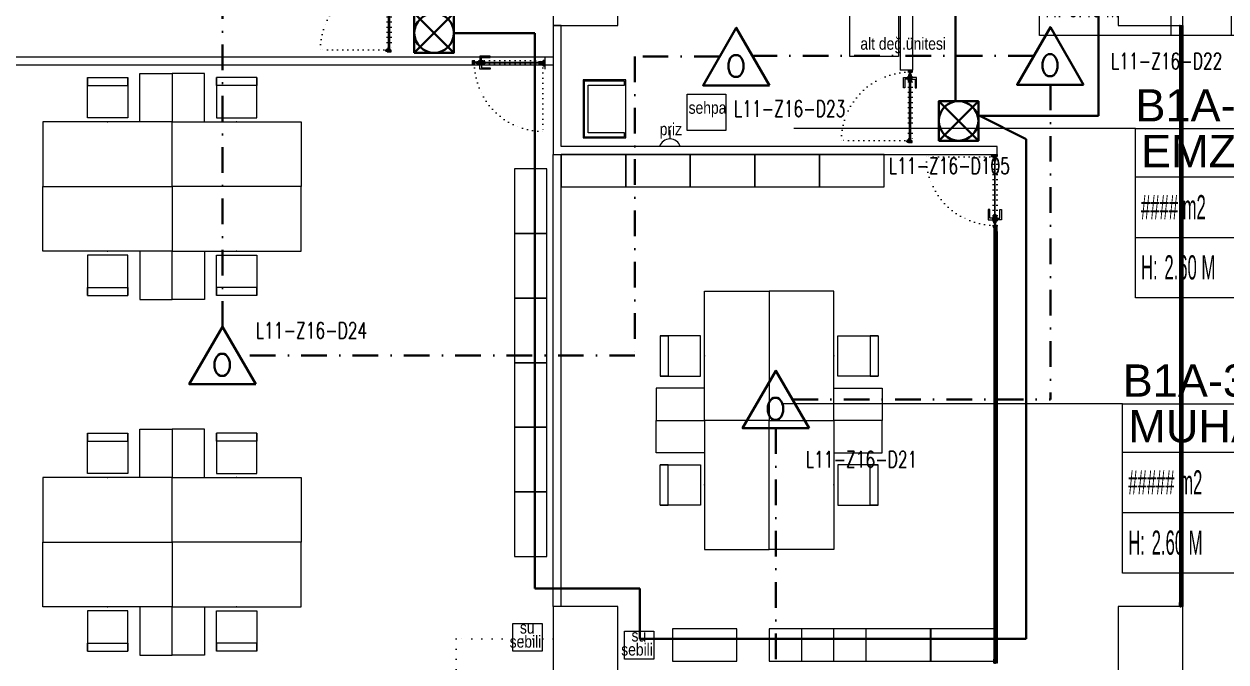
# Model space of a CAD drawing. Header units: metres. Extents: x -19121 to 152404, y -12107 to 29421.
# Drawn here: x 84205 to 85693, y 1611 to 2402 of the extents above; entities that cross this region are included whole.
import ezdxf
from ezdxf.enums import TextEntityAlignment as Align

# ---------------------------------------------------------------- set-up
doc = ezdxf.new("R2010")
doc.units = ezdxf.units.M
doc.header["$LTSCALE"] = 50
doc.header["$MEASUREMENT"] = 0
for name, pattern in [('DASHDOT', [25.4, 12.7, -6.35, 0, -6.35]), ('DOT2', [0.125, 0, -0.125]), ('DOT5', [0.75, 0, -0.75])]:
    doc.linetypes.add(name, pattern=pattern)
doc.layers.get('0').update_dxf_attribs({"color": 9, "lineweight": 9})
for name, color, linetype, lineweight in [('0 @ 1', 9, 'Continuous', 9), ('00', 9, 'Continuous', 9), ('01', 9, 'Continuous', 9), ('05', 9, 'Continuous', 9), ('06C', 9, 'Continuous', 9), ('06D', 9, 'Continuous', 9), ('07K', 9, 'Continuous', 9), ('10', 9, 'Continuous', 9), ('15', 9, 'Continuous', 9), ('20', 9, 'DOT2', 9), ('21_mahal200', 9, 'Continuous', 9), ('E-DEDEKTÖR NUMARALARI', 20, 'Continuous', 30), ('E-DUVAR TİPİ FLAŞÖR', 7, 'Continuous', 30), ('E-KABLO', 7, 'Continuous', 30), ('E-OPTİK DUMAN DEDEKTÖRÜ', 7, 'Continuous', 30)]:
    doc.layers.add(name, color=color, linetype=linetype, lineweight=lineweight)
doc.styles.add('Arial', font='arial.ttf', dxfattribs={"height": 2.5})
doc.styles.add('E-YAZI', font='txttw.shx', dxfattribs={"height": 200})
doc.styles.add('MuuM_TEXT-STANDART', font='ARIALN.TTF')
pattern_1 = [(225, (-604.72494, -2171.82614), (-0.0883883476, 0.0883883476), []), (135, (-604.72494, -2171.82614), (0.0883883476, 0.0883883476), [])]

# ---------------------------------------------------------------- blocks, each defined once
blk = doc.blocks.new('100_OPTİK DUMAN DEDEKTÖRÜ 085')
at = {"layer": 'E-OPTİK DUMAN DEDEKTÖRÜ', "color": 4}
blk.add_lwpolyline([(2.059, 0), (0, 3.566), (-2.059, 0)], close=True, dxfattribs=at)
at = {"layer": 'E-OPTİK DUMAN DEDEKTÖRÜ', "color": 3, "style": 'E-YAZI'}
blk.add_text('O', height=1.36, dxfattribs=at).set_placement((-0.022, 1.201), align=Align.MIDDLE)
blk = doc.blocks.new('100_DUVAR TİPİ FLAŞÖR 085')
at = {"layer": 'E-DUVAR TİPİ FLAŞÖR', "color": 4}
blk.add_line((-1.224, 2.448), (1.224, 0), dxfattribs=at)
blk.add_lwpolyline([(-1.224, 0), (-1.224, 2.448), (1.224, 2.448), (1.224, 0)], close=True, dxfattribs=at)
blk.add_lwpolyline([(1.224, 2.448), (-1.224, 0)], dxfattribs=at)
blk.add_circle((0, 1.224), 1.224, dxfattribs=at)
blk = doc.blocks.new('p-kolon_80x80')
blk.add_lwpolyline([(-40, -40), (40, -40), (40, 40), (-40, 40)], close=True)
blk = doc.blocks.new('1.Bod.Ara.Sitatik Elk')
at = {"layer": '01'}
for p in [(900, -6190), (1600, -6190), (900, -6990), (1600, -6990)]:
    blk.add_blockref('p-kolon_80x80', p, dxfattribs=at)
blk = doc.blocks.new('0_roomno2')
blk.add_lwpolyline([(19.375, -10.5), (0, -10.5), (0, 0), (19.375, 0)], close=True)
for points in [[(0, -3), (19.375, -3)], [(8.125, -3), (8.125, -10.5)], [(11.875, -3), (11.875, -10.5)], [(15.625, -3), (15.625, -10.5)], [(0, -6.75), (8.125, -6.75)]]:
    blk.add_lwpolyline(points)
at = {"style": 'MuuM_TEXT-STANDART', "width": 0.6}
blk.add_text('H:', height=1.5, dxfattribs=at).set_placement((0.35, -8.608), align=Align.MIDDLE_LEFT)
at = {"style": 'Arial'}
blk.add_attdef('ODANO', (0, 1.17), '', height=2, dxfattribs=at)
blk.add_attdef('MEKANADI', text='', height=2, dxfattribs=at).set_placement((0.35, -3), align=Align.BOTTOM_LEFT)
at = {"style": 'MuuM_TEXT-STANDART', "width": 0.6}
for tag, p in [('M2', (0.35, -4.875)), ('TEMIZTAVANYUKSEKLIGI', (1.8, -8.608))]:
    blk.add_attdef(tag, text='', height=1.5, dxfattribs=at).set_placement(p, align=Align.MIDDLE_LEFT)
for tag, p in [('YER01', (10, -4.5)), ('TAVAN01', (13.75, -4.5)), ('DUVAR01', (17.5, -4.5)), ('YER02', (10, -6.75)), ('TAVAN02', (13.75, -6.75)), ('DUVAR02', (17.5, -6.75)), ('YER03', (10, -9)), ('TAVAN03', (13.75, -9)), ('DUVAR03', (17.5, -9))]:
    blk.add_attdef(tag, text='', height=1.5, dxfattribs=at).set_placement(p, align=Align.MIDDLE_CENTER)
blk = doc.blocks.new('p-sandalye-03')
for points in [[(-5, -25.1), (-5, 24.9), (-55, 24.9), (-55, -25.1), (-5, -25.1)], [(-55, 24.9), (-45, 24.9), (-45, -25.1), (-55, -25.1)]]:
    blk.add_lwpolyline(points)
blk.add_point((0, -0.1))
blk = doc.blocks.new('m-calisma unitesi 02')
at = {"ltscale": 0.5}
blk.add_lwpolyline([(-160, 140), (-160, 80), (-120, 80), (-120, 140)], close=True, dxfattribs=at)
blk.add_lwpolyline([(0, 80), (0, 0), (-160, 0), (-160, 80)], close=True)
at = {"linetype": 'DOT5'}
blk.add_lwpolyline([(-160, 80), (-160, 80)], dxfattribs=at)
at = {"rotation": 270}
blk.add_blockref('p-sandalye-03', (-80, 80), dxfattribs=at)
blk = doc.blocks.new('p-bebek bakım masası')
at = {"layer": '05'}
blk.add_lwpolyline([(-36, -53), (-36, 0), (36, 0), (36, -53), (-36, -53)], dxfattribs=at)
at = {"layer": '05', "elevation": 0}
for points in [[(-34.5, -51), (-34.5, -1.3), (34.8, -1.3), (34.8, -51), (29.8, -51), (29.8, -6.3)], [(-29.5, -6.3), (-29.5, -51), (-34.5, -51)], [(29.8, -6.3), (-29.5, -6.3)]]:
    blk.add_lwpolyline(points, dxfattribs=at)
blk = doc.blocks.new('g-kapı kolu-p')
for points in [[(-5, 0.5), (5, 0.5), (5, 1.5), (-5, 1.5)], [(-2.7, 1.5), (2.7, 1.5), (2.7, 2.4), (-2.7, 2.4)], [(-5, -1.5), (5, -1.5), (5, -0.5), (-5, -0.5)], [(-2.7, -1.5), (2.7, -1.5), (2.7, -2.4), (-2.7, -2.4)]]:
    blk.add_lwpolyline(points, close=True)
for points in [[(11.8, 8.2), (-1, 8.2), (-1, 2.4), (0.9, 2.4), (0.9, 6.3), (11.8, 6.3), (11.8, 8.2)], [(11.8, -8.2), (-1, -8.2), (-1, -2.4), (0.9, -2.4), (0.9, -6.3), (11.8, -6.3), (11.8, -8.2)]]:
    blk.add_lwpolyline(points)
blk = doc.blocks.new('k-cambölme-kapı-p')
at = {"layer": '10'}
h = blk.add_hatch(dxfattribs=at)
h.set_pattern_fill('NET', color=256, angle=135, style=0)
h.set_pattern_definition([(135, (3753.7029, 560.85184), (-0.0883883476, -0.0883883476), []), (225, (3753.7029, 560.85184), (0.0883883476, -0.0883883476), [])])
h.paths.add_polyline_path([(2.1, -0.1), (2.1, 0), (2.1, 0), (2, 0.1), (2, 0.1), (2, 0.1), (2, 0.1), (2, -0.3), (1.9, -0.3), (1.9, -0.4), (1.9, -0.5), (1.7, -0.5), (1.8, -0.3), (1.7, -0.3), (1.5, -0.5), (1.4, -0.5), (1.6, -0.3), (1.6, -0.3), (1.5, -0.3), (1.3, -0.4), (1.3, -0.4), (1.3, -0.5), (1.3, -0.5), (1.3, -0.6), (1.3, -0.3), (1.3, -0.3), (1.2, -0.3), (1.2, -0.5), (1.2, -0.6), (1.2, -0.6), (1.3, -0.6), (3.5, -0.6), (3.5, -0.6), (3.4, -0.4), (3.4, -0.3), (3.4, -0.2), (3.4, -0.2), (3.4, -0.2), (2.7, -0.2), (2.7, -0.2), (2.9, -0.2, -1), (2.9, -0.2)])
h.paths.add_polyline_path([(2, -0.2), (2.1, -0.2), (2.1, -0.2), (2.1, -0.2), (2.1, -0.3), (2.9, -0.3), (2.9, -0.3), (2.6, -0.3), (2.5, -0.3), (2.5, -0.3), (2.5, -0.3), (2.5, -0.3), (2.5, -0.3), (2.4, -0.3), (2.4, -0.3), (2.1, -0.3), (2, -0.1), (2, -0.1), (2, -0.1)], flags=16)
h.paths.add_polyline_path([(2.4, -0.3), (2.5, -0.5), (2.1, -0.5), (2.1, -0.3)], flags=16)
h.paths.add_polyline_path([(2.6, -0.3), (2.9, -0.3), (2.9, -0.3), (3.3, -0.3, 0.166992), (3.3, -0.5), (2.7, -0.5), (2.6, -0.4)], flags=16)
h.paths.add_polyline_path([(3, -0.2), (3, -0.2), (3.3, -0.2, 0.10606), (3.3, -0.3), (3, -0.3)], flags=16)
h = blk.add_hatch(dxfattribs=at)
h.set_pattern_fill('NET', color=256, angle=135, style=0)
h.set_pattern_definition([(45, (474.94443, 2280.71206), (0.0883883476, -0.0883883476), []), (315, (474.94443, 2280.71206), (-0.0883883476, -0.0883883476), [])])
h.paths.add_polyline_path([(87.3, -0.2), (87.3, -0.2), (87.1, -0.2, 1), (87.1, -0.2), (87.9, -0.2), (87.9, 0), (87.9, 0), (88, 0.1), (88, 0.1), (88, 0.1), (88, -0.3), (88.1, -0.3), (88.1, -0.4), (88.1, -0.5), (88.3, -0.5), (88.2, -0.3), (88.3, -0.3), (88.5, -0.5), (88.6, -0.5), (88.4, -0.3), (88.4, -0.3), (88.5, -0.3), (88.7, -0.4), (88.7, -0.4), (88.7, -0.5), (88.7, -0.5), (88.7, -0.6), (88.7, -0.3), (88.7, -0.3), (88.8, -0.3), (88.8, -0.5), (88.8, -0.6), (88.8, -0.6), (88.7, -0.6), (86.5, -0.6), (86.5, -0.6), (86.6, -0.4), (86.6, -0.3), (86.6, -0.2), (86.6, -0.2), (86.6, -0.2)])
h.paths.add_polyline_path([(87.3, -0.5), (87.4, -0.4), (87.4, -0.3), (87.1, -0.3), (87.1, -0.3), (87, -0.3), (87, -0.3), (87, -0.2), (87, -0.2), (86.7, -0.2, -0.292264), (86.7, -0.5)], flags=16)
h.paths.add_polyline_path([(87.5, -0.5), (87.6, -0.5), (87.5, -0.4)], flags=16)
h.paths.add_polyline_path([(87.6, -0.4), (87.7, -0.5), (87.9, -0.5), (87.9, -0.3), (87.6, -0.3)], flags=16)
h.paths.add_polyline_path([(87.6, -0.5), (87.7, -0.6), (87.7, -0.5)], flags=16)
for points in [[(2, -0.3), (2, 2.1), (2.1, 2.1), (2.1, 2.3, 0.414214), (1.9, 2.4), (0.1, 2.4, 0.414214), (0, 2.4), (0, -2.4, 0.414214), (0.1, -2.4), (2.1, -2.4), (2.1, -2.3), (2.1, -2.2), (2.1, -2.2), (2.1, -2.2), (2.1, -2.2), (2.1, -2.2), (2.1, -0.9)], [(88, -0.3), (88, 2.1), (87.9, 2.1), (87.9, 2.3, -0.414214), (88.1, 2.4), (89.9, 2.4, -0.414214), (90, 2.4), (90, -2.4, -0.414214), (89.9, -2.4), (87.9, -2.4), (87.9, -2.3), (87.9, -2.2), (87.9, -2.2), (87.9, -2.2), (87.9, -2.2), (87.9, -2.2), (87.9, -0.9)], [(1.5, -0.3), (1.3, -0.4), (1.3, -0.4), (1.3, -0.5), (1.3, -0.5), (1.3, -0.6), (1.3, -0.3), (1.3, -0.3), (1.2, -0.3), (1.2, -0.5), (1.2, -0.6), (1.2, -0.6), (1.3, -0.6), (3.5, -0.6), (3.5, -0.6), (3.4, -0.4), (3.4, -0.3), (3.4, -0.2), (3.4, -0.2), (3.4, -0.2), (2.7, -0.2), (2.7, -0.2), (2.9, -0.2, -1), (2.9, -0.2, -1)], [(88.5, -0.3), (88.7, -0.4), (88.7, -0.4), (88.7, -0.5), (88.7, -0.5), (88.7, -0.6), (88.7, -0.3), (88.7, -0.3), (88.8, -0.3), (88.8, -0.5), (88.8, -0.6), (88.8, -0.6), (88.7, -0.6), (86.5, -0.6), (86.5, -0.6), (86.6, -0.4), (86.6, -0.3), (86.6, -0.2), (86.6, -0.2), (86.6, -0.2), (87.3, -0.2), (87.3, -0.2), (87.1, -0.2, 1), (87.1, -0.2, 1)], [(86.7, -0.5), (87.3, -0.5), (87.4, -0.4), (87.4, -0.3), (87.1, -0.3), (87.1, -0.3), (87, -0.3), (87, -0.3), (87, -0.2), (87, -0.2), (86.7, -0.2, 1)]]:
    blk.add_lwpolyline(points, format="xyb", dxfattribs=at)
at = {"layer": '10', "linetype": 'DASHDOT', "ltscale": 0.05}
for points in [[(3.2, 3.6), (0.2, 3.6)], [(1.7, 2.1), (1.7, 4.9)], [(6.1, 1.4), (6.1, -0.5)]]:
    blk.add_lwpolyline(points, dxfattribs=at)
at = {"layer": '10'}
for points in [[(1.8, 2.3), (0.2, 2.3), (0.2, 2), (0.4, 2), (0.4, 1.9), (0.2, 1.9), (0.2, 1.2), (0.4, 1.2), (0.4, -0.4), (0.2, -0.4), (0.2, -1.2), (0.4, -1.2), (0.4, -1.4), (0.2, -1.4), (0.2, -2.2), (1.8, -2.2), (1.8, -1.7), (1.6, -1.7), (1.6, -1.6), (1.8, -1.6), (1.8, -1.4), (1.6, -1.4), (1.6, -1.2), (1.7, -1.2), (1.7, -0.8), (1.1, -0.8), (1.1, -0.1), (1.5, -0.1), (1.5, 1.9), (1.6, 2), (1.8, 2), (1.8, 2.3)], [(0.7, 3.6), (0.7, 2.4)], [(0.7, 2.3), (0.7, -0.2), (1.1, -0.2)], [(1.1, 2.4), (1.1, 2.9)], [(1.1, -0.1), (1.1, 2.3)], [(1.5, 1.9), (1.1, 1.9)], [(1.2, 1.9), (1.2, -0.1)], [(2.9, -0.2), (2.1, -0.1), (2.1, 0), (2.1, 0), (2, 0.1), (2, 0.1), (2, 0.1), (2, 0.1)], [(3.8, 0.9), (2.6, 3.2)], [(4.1, 1.3), (2.7, 4)], [(8.1, 0.9), (8.1, 1.3), (4.1, 1.3)], [(5.3, 0.9), (5.3, -0.2)], [(5.5, 1.3), (5.8, 1), (5.8, 0.9)], [(5.6, 0.9), (5.6, -0.2)], [(6.8, 1.3), (6.5, 1), (6.5, 0.9)], [(6.7, 0.9), (6.7, -0.2)], [(7, 0.9), (7, -0.2)], [(87.1, -0.2), (87.9, -0.2), (87.9, 0), (87.9, 0), (88, 0.1), (88, 0.1), (88, 0.1)], [(88.2, 2.3), (89.8, 2.3), (89.8, 2), (89.6, 2), (89.6, 1.9), (89.8, 1.9), (89.8, 1.2), (89.6, 1.2), (89.6, -0.4), (89.8, -0.4), (89.8, -1.2), (89.6, -1.2), (89.6, -1.4), (89.8, -1.4), (89.8, -2.2), (88.2, -2.2), (88.2, -1.7), (88.4, -1.7), (88.4, -1.6), (88.2, -1.6), (88.2, -1.4), (88.4, -1.4), (88.4, -1.2), (88.3, -1.2), (88.3, -0.8), (88.9, -0.8), (88.9, -0.1), (88.5, -0.1), (88.5, 1.9), (88.4, 2), (88.2, 2), (88.2, 2.3)], [(2.1, -0.9), (3.6, -0.9), (3.6, -0.6), (1.2, -0.6), (1.2, -0.3), (2, -0.3)], [(1.6, -0.3), (1.6, -0.3), (1.4, -0.5), (1.5, -0.5), (1.7, -0.3)], [(1.8, -0.3), (1.7, -0.5), (1.9, -0.5), (1.9, -0.4), (1.9, -0.3)], [(3.3, -0.5), (2.7, -0.5), (2.6, -0.4), (2.6, -0.3), (2.9, -0.3), (2.9, -0.3)], [(3.3, -0.3), (3.3, -0.3), (2.9, -0.3)], [(3, -0.3), (3, -0.2), (3, -0.2), (3.3, -0.2)], [(3, -0.3), (3.3, -0.3), (3.3, -0.3)], [(4.1, -0.2), (4.1, -0.5), (8.1, -0.5)], [(8.1, -0.5), (8.1, -0.2)], [(87.9, -0.9), (86.4, -0.9), (86.4, -0.6), (88.8, -0.6), (88.8, -0.3), (88, -0.3)], [(87.6, -0.5), (87.5, -0.4), (87.5, -0.5), (87.6, -0.5)], [(88.2, -0.3), (88.3, -0.5), (88.1, -0.5), (88.1, -0.4), (88.1, -0.3)], [(88.4, -0.3), (88.4, -0.3), (88.6, -0.5), (88.5, -0.5), (88.3, -0.3)]]:
    blk.add_lwpolyline(points, dxfattribs=at)
for points in [[(2, -0.1), (2, -0.1), (2, -0.2), (2.1, -0.2), (2.1, -0.2), (2.1, -0.2), (2.1, -0.3), (2.9, -0.3), (2.9, -0.3), (2.6, -0.3), (2.5, -0.3), (2.5, -0.3), (2.5, -0.3), (2.5, -0.3), (2.5, -0.3), (2.4, -0.3), (2.4, -0.3), (2.1, -0.3), (2, -0.1)], [(2.1, -0.5), (2.1, -0.3), (2.4, -0.3), (2.5, -0.5), (2.5, -0.5)], [(87.9, -0.5), (87.9, -0.3), (87.6, -0.3), (87.6, -0.4), (87.7, -0.5)], [(87.6, -0.5), (87.7, -0.5), (87.7, -0.6)]]:
    blk.add_lwpolyline(points, close=True, dxfattribs=at)
blk.add_circle((1.7, 3.7), 1.02, dxfattribs=at)
for centre, start, end in [((3.6, -0.4), 148.8979, 173.1144), ((3.6, -0.4), 176.143, 214.0649), ((86.4, -0.4), 325.9351, 31.1021)]:
    blk.add_arc(centre, 0.322, start, end, dxfattribs=at)
at = {"layer": '15', "linetype": 'DOT2'}
blk.add_lwpolyline([(2.5, 0.4), (2.5, 85.4)], dxfattribs=at)
at = {"layer": '15'}
blk.add_lwpolyline([(2.6, 0.9), (87.4, 0.9), (87.5, 0.8), (87.5, -0.1), (87.4, -0.2), (2.6, -0.2), (2.6, -0.2), (2.5, -0.1), (2.5, 0.8), (2.6, 0.9)], dxfattribs=at)
at = {"layer": '15', "linetype": 'DOT2'}
blk.add_arc((2.5, 0.4), 85, 0, 90, dxfattribs=at)
at = {"layer": '20'}
for p, q in [((87.9, 2.4), (2.1, 2.4)), ((87.9, 2.1), (2.1, 2.1)), ((87.9, -2.2), (2.1, -2.2)), ((87.9, -2.4), (2.1, -2.4))]:
    blk.add_line(p, q, dxfattribs=at)
at = {"layer": '06C', "xscale": -1}
blk.add_blockref('g-kapı kolu-p', (79.6, 0.4), dxfattribs=at)
blk = doc.blocks.new('p-strahle-alüminyumdoğramaprofili')
at = {"layer": '10'}
h = blk.add_hatch(dxfattribs=at)
h.set_pattern_fill('NET', color=256, angle=315, style=0)
h.set_pattern_definition(pattern_1)
h.paths.add_polyline_path([(-4.6, 2.6), (-4.7, 2.6), (-4.7, 2.8), (-4.7, 2.8), (-4.7, 2.8), (-4.7, 2.9), (-5, 2.9), (-5, 2.8), (-4.9, 2.8), (-5, 2.6), (-5.1, 2.7), (-5.2, 2.3), (-5.1, 2.3), (-5.1, 2.3), (-5, 2.5, 0.2599), (-4.9, 2.3), (-4.7, 2.3, 0.382682)])
h.paths.add_polyline_path([(-4.9, 2.5), (-4.7, 2.5, -2.16717)], flags=16)
h = blk.add_hatch(dxfattribs=at)
h.set_pattern_fill('NET', color=256, angle=315, style=0)
h.set_pattern_definition(pattern_1)
h.paths.add_polyline_path([(-4.6, 0.9), (-4.7, 0.9), (-4.7, 0.8), (-4.7, 0.7), (-4.7, 0.7), (-4.7, 0.6), (-5, 0.6), (-5, 0.7), (-4.9, 0.7), (-5, 0.9), (-5.1, 0.9), (-5.2, 1.2), (-5.1, 1.2), (-5.1, 1.2), (-5, 1, -0.2599), (-4.9, 1.2), (-4.7, 1.2, -0.382682)])
h.paths.add_polyline_path([(-4.9, 1), (-4.7, 1, 2.16717)], flags=16)
h = blk.add_hatch(dxfattribs=at)
h.set_pattern_fill('NET', color=256, angle=315, style=0)
h.set_pattern_definition([(225, (-608.45214, -2173.53612), (-0.0883883476, 0.0883883476), []), (135, (-608.45214, -2173.53612), (0.0883883476, 0.0883883476), [])])
h.paths.add_polyline_path([(-3.5, 2.3), (-3.5, 2.6), (-4.5, 2.6), (-4.5, 2.3)])
h = blk.add_hatch(dxfattribs=at)
h.set_pattern_fill('NET', color=256, angle=315, style=0)
h.set_pattern_definition([(225, (-608.45214, -2180.04526), (-0.0883883476, 0.0883883476), []), (135, (-608.45214, -2180.04526), (0.0883883476, 0.0883883476), [])])
h.paths.add_polyline_path([(-3.5, 0.9), (-3.5, 1.2), (-4.5, 1.2), (-4.5, 0.9)])
h = blk.add_hatch(dxfattribs=at)
h.set_pattern_fill('NET', color=256, angle=315, style=0)
h.set_pattern_definition([(225, (-629.50454, -2177.58922), (-0.0883883476, 0.0883883476), []), (135, (-629.50454, -2177.58922), (0.0883883476, 0.0883883476), [])])
h.paths.add_polyline_path([(0, 0.7), (0, 1.7), (-0.2, 1.7), (-0.2, 0.7)])
for points in [[(-5.1, 2.7), (-5.2, 2.3)], [(-5.1, 0.9), (-5.2, 1.2)], [(-4.9, 3.6), (-4.9, 3.2), (-4.6, 3.2), (-4.6, 2.9), (-4.5, 2.9), (-4.6, 2.6), (-4.7, 2.6), (-4.7, 2.8), (-4.7, 2.8), (-4.7, 2.8), (-4.7, 3), (-5, 3), (-5, 2.8), (-4.9, 2.8), (-5, 2.6), (-5.1, 2.7), (-5.1, 3.8), (-0.1, 3.8)], [(-5, 2.5), (-5.1, 2.3), (-5.1, 2.3)], [(-5, 1), (-5.1, 1.2), (-5.1, 1.2)], [(-4.7, 2.9), (-5, 2.9)], [(-4.7, 0.6), (-5, 0.6)], [(-2.8, 0.2), (-2.7, 0.2), (-2.7, 0), (-4.9, 0), (-4.9, 0.2), (-4.6, 0.2), (-4.6, 0.7), (-2.7, 0.7)], [(-4.5, 2.9), (-4.5, 2.9), (-4.5, 2.3)], [(-4.5, 0.9), (-4.5, 0.9), (-4.5, 1.3)], [(-3.5, 2.3), (-3.5, 2.6)], [(-3.5, 1.3), (-3.5, 0.9)], [(-2.1, 0.9), (-2.1, 2.6)], [(-0.2, 0.7), (0, 0.7), (0, 1.7)], [(-0.2, 1.7), (0, 1.7)]]:
    blk.add_lwpolyline(points, dxfattribs=at)
for points in [[(-0.2, 2.7), (-0.2, 2.2), (0, 2.2), (0, 2.1), (-0.2, 2.1), (-0.2, 0.4), (0, 0.4), (0, 0), (-0.1, 0), (-0.1, -0.2), (-5.1, -0.2), (-5.1, 0.9), (-5, 0.9), (-4.9, 0.7), (-5, 0.7), (-5, 0.3), (-4.7, 0.3), (-4.7, 0.9), (-4.6, 0.9), (-4.5, 0.9), (-1.3, 0.9), (-1.2, 1.2), (-0.9, 1.2), (-0.9, 0.6), (-0.6, 0.6), (-0.6, 2.7)], [(-2, 0.8), (-1.4, 0.8), (-1.4, 0.1), (-1.3, 0), (-1.3, 0), (-2.1, 0), (-2.1, 0.1), (-2, 0.2)]]:
    blk.add_lwpolyline(points, close=True, dxfattribs=at)
for points in [[(-0.6, 3.3), (-0.6, 3.6), (-4.9, 3.6), (-4.9, 3.6, 0.561743), (-5, 3.7, 0.595966), (-4.9, 3.6, -2.204878)], [(-4.7, 2.5), (-4.9, 2.5, 1)], [(-4.7, 1), (-4.9, 1, -1)], [(-4.6, 2.9), (-4.5, 3.4, -0.833203), (-4.2, 3.4, -0.447088)], [(-4.5, 2.6), (-1.2, 2.6, -0.414214), (-0.9, 2.2), (-0.9, 1.2)], [(-4.2, 3.4), (-4.2, 3, 0.414214), (-4.1, 2.9), (-0.8, 2.9), (-0.8, 3.6)], [(-2.7, 0.7), (-2.7, 0.3), (-2.8, 0.3, 1), (-2.8, 0.2, -1)], [(-0.1, 3.8), (-0.1, 3.6), (-0.5, 3.6), (-0.5, 3.1, -1), (-0.7, 3.1)], [(-0.7, 3.1, -0.305404), (-0.6, 3.3, -5.773092)]]:
    blk.add_lwpolyline(points, format="xyb", dxfattribs=at)
for centre, radius, start, end in [((-4.7, 2.5), 0.253, 168.6676, 234.1258), ((-4.7, 1.1), 0.253, 125.8742, 191.3324), ((-4.8, 2.4), 0.125, 139.5402, 40.4598), ((-4.8, 1.1), 0.125, 319.5402, 220.4598), ((-4.8, 2.5), 0.273, 305.9738, 36.4289), ((-4.8, 1), 0.273, 323.5711, 54.0262)]:
    blk.add_arc(centre, radius, start, end, dxfattribs=at)
blk = doc.blocks.new('*U358')
at = {"layer": '06D'}
for points in [[(5, 4), (535, 4)], [(5, 0), (535, 0)]]:
    blk.add_lwpolyline(points, dxfattribs=at)
at = {"layer": '15'}
for points in [[(2, 2.5), (538, 2.5)], [(538, 1.5), (2, 1.5)]]:
    blk.add_lwpolyline(points, dxfattribs=at)
at = {"layer": '0 @ 1', "linetype": 'Continuous', "xscale": -1}
blk.add_blockref('p-strahle-alüminyumdoğramaprofili', (-0.1, 0.2), dxfattribs=at)
at = {"layer": '0 @ 1', "linetype": 'Continuous'}
blk.add_blockref('p-strahle-alüminyumdoğramaprofili', (540.1, 0.2), dxfattribs=at)
blk = doc.blocks.new('gr-p-birim')
blk.add_lwpolyline([(-0.5, -0.5), (0.5, -0.5), (0.5, 0.5), (-0.5, 0.5)], close=True)
blk = doc.blocks.new('1.Bod.Ara.Mimari Elk')
for p, q in [((1287.78, -6178.5), (1287.78, -6268.5)), ((1004.75, -6359.79), (1004.75, -6370.45))]:
    blk.add_line(p, q)
for points in [[(1227.78, -6178.5), (1287.78, -6178.5), (1287.78, -6268.5), (1227.78, -6268.5)], [(1026.22, -6315.07), (1074.15, -6315.07), (1074.15, -6359.93), (1026.22, -6359.93)], [(810.32, -6970.81), (846.65, -6970.81), (846.65, -7005.26), (810.32, -7005.26)], [(948.53, -6980.61), (984.85, -6980.61), (984.85, -7015.06), (948.53, -7015.06)]]:
    blk.add_lwpolyline(points, close=True)
blk.add_arc((1004.75, -6383.83), 13.39, 16.64493, 163.35507)
at = {"layer": '00'}
for p, q in [((1640, -6310), (1640, -5430)), ((1290, -6165), (1290, -6285.17)), ((1305, -6165), (1305, -6285.17)), ((860, -6269.08), (40, -6269.08)), ((860, -6279.08), (40, -6279.08)), ((860, -6269.08), (850, -6269.08)), ((850, -6284.08), (850, -6269.08)), ((1305, -6285.17), (1290, -6285.17)), ((860, -6950), (860, -6390)), ((870, -6950), (870, -6390))]:
    blk.add_line(p, q, dxfattribs=at)
blk.add_lwpolyline([(860, -6230), (860, -6390), (1410, -6390), (1410, -6380), (870, -6380), (870, -6230)], close=True, dxfattribs=at)
at = {"layer": '06D'}
for points in [[(1636, -6235.11), (1636, -6945.02)], [(1640, -6230), (1640, -6950)], [(1640, -6235.11), (1640, -6670.1)]]:
    blk.add_lwpolyline(points, dxfattribs=at)
at = {"layer": '15'}
for points in [[(1637.5, -6945.23), (1637.5, -6232.11)], [(1638.5, -6232.11), (1638.5, -6945.23)]]:
    blk.add_lwpolyline(points, dxfattribs=at)
at = {"layer": '20', "ltscale": 2}
for p, q in [((860, -6990), (740, -6990)), ((740, -6990), (740, -8750))]:
    blk.add_line(p, q, dxfattribs=at)
at = {"layer": '21_mahal200'}
for p, q in [((1581.25, -6357.5), (1158.09, -6357.5)), ((1565.48, -6698.58), (1142.32, -6698.58))]:
    blk.add_line(p, q, dxfattribs=at)
at = {"linetype": 'Continuous', "rotation": 270}
blk.add_blockref('*U358', (1406, -6480.01), dxfattribs=at)
at = {"layer": '0 @ 1', "linetype": 'Continuous', "xscale": -1, "rotation": 270}
blk.add_blockref('p-strahle-alüminyumdoğramaprofili', (1636.24, -6230.03), dxfattribs=at)
at = {"layer": '0 @ 1', "linetype": 'Continuous', "rotation": 270}
blk.add_blockref('p-strahle-alüminyumdoğramaprofili', (1636.24, -6950.11), dxfattribs=at)
at = {"layer": '05', "xscale": -1}
for p in [(228.01, -6429.4), (228.01, -6870.19)]:
    blk.add_blockref('m-calisma unitesi 02', p, dxfattribs=at)
at = {"layer": '05'}
for p in [(548.01, -6429.4), (548.01, -6870.19)]:
    blk.add_blockref('m-calisma unitesi 02', p, dxfattribs=at)
at = {"layer": '05', "xscale": -1}
for name, p, rotation in [('p-bebek bakım masası', (897.26, -6333.24), 90), ('m-calisma unitesi 02', (548.01, -6429.4), 180), ('m-calisma unitesi 02', (1127.65, -6559.33), 270), ('m-calisma unitesi 02', (1127.65, -6879.33), 90), ('m-calisma unitesi 02', (548.01, -6870.19), 180)]:
    blk.add_blockref(name, p, dxfattribs=dict(at, rotation=rotation))
at = {"layer": '05', "xscale": 40, "yscale": 80, "rotation": 270}
for p in [(910, -6410), (990, -6410), (1070, -6410), (1150, -6410), (1230, -6410), (1047.73, -6997.44), (1167.73, -6997.44), (1207.73, -6997.44), (1287.39, -6997.44), (1367.91, -6997.44)]:
    blk.add_blockref('gr-p-birim', p, dxfattribs=at)
at = {"layer": '05', "xscale": 40, "yscale": 80}
for p in [(832.25, -6447.76), (832.25, -6527.76), (832.25, -6607.76), (832.25, -6687.76), (832.25, -6767.76), (832.25, -6847.76)]:
    blk.add_blockref('gr-p-birim', p, dxfattribs=at)
at = {"layer": '05'}
for p, rotation in [((228.01, -6429.4), 180.0000000001147), ((1127.65, -6559.33), 90), ((1127.65, -6879.33), 270), ((228.01, -6870.19), 180.0000000001147)]:
    blk.add_blockref('m-calisma unitesi 02', p, dxfattribs=dict(at, rotation=rotation))
at = {"layer": '07K'}
for p, rotation in [((657.06, -6262.65), 90.00000000000006), ((850, -6275.66), 180), ((1302.56, -6375.09), 90.00000000000006)]:
    blk.add_blockref('k-cambölme-kapı-p', p, dxfattribs=dict(at, rotation=rotation))
at = {"layer": '07K', "xscale": -1, "rotation": 89.99999999999993}
blk.add_blockref('k-cambölme-kapı-p', (1407.56, -6390), dxfattribs=at)
at = {"layer": '21_mahal200'}
ref = blk.add_blockref('0_roomno2', (1462.5, -6032.5), dxfattribs=dict(at, xscale=20, yscale=20, zscale=20))
ref.add_attrib('ODANO', 'B1A-39', (1462.5, -6023.86), dxfattribs={"layer": '0', "height": 40, "style": 'Arial'})
ref.add_attrib('MEKANADI', 'Y.G.H.', dxfattribs={"layer": '0', "height": 40, "style": 'Arial'}).set_placement((1469.5, -6092.5), align=Align.BOTTOM_LEFT)
ref.add_attrib('M2', '#### m2', dxfattribs={"layer": '0', "height": 30, "style": 'MuuM_TEXT-STANDART', "width": 0.6}).set_placement((1469.5, -6130), align=Align.MIDDLE_LEFT)
ref.add_attrib('TEMIZTAVANYUKSEKLIGI', '3.40 M', dxfattribs={"layer": '0', "height": 30, "style": 'MuuM_TEXT-STANDART', "width": 0.6}).set_placement((1498.5, -6204.66), align=Align.MIDDLE_LEFT)
ref.add_attrib('YER01', 'Y14', dxfattribs={"layer": '0', "height": 30, "style": 'MuuM_TEXT-STANDART', "width": 0.6}).set_placement((1662.5, -6122.5), align=Align.MIDDLE_CENTER)
ref.add_attrib('TAVAN01', 'T09', dxfattribs={"layer": '0', "height": 30, "style": 'MuuM_TEXT-STANDART', "width": 0.6}).set_placement((1737.5, -6122.5), align=Align.MIDDLE_CENTER)
ref.add_attrib('DUVAR01', 'D07', dxfattribs={"layer": '0', "height": 30, "style": 'MuuM_TEXT-STANDART', "width": 0.6}).set_placement((1812.5, -6122.5), align=Align.MIDDLE_CENTER)
ref = blk.add_blockref('0_roomno2', (1581.25, -6357.5), dxfattribs=dict(at, xscale=20, yscale=20, zscale=20))
ref.add_attrib('ODANO', 'B1A-33', (1581.25, -6348.86), dxfattribs={"layer": '0', "height": 40, "style": 'Arial'})
ref.add_attrib('MEKANADI', 'EMZİRME O.', dxfattribs={"layer": '0', "height": 40, "style": 'Arial'}).set_placement((1588.25, -6417.5), align=Align.BOTTOM_LEFT)
ref.add_attrib('M2', '#### m2', dxfattribs={"layer": '0', "height": 30, "style": 'MuuM_TEXT-STANDART', "width": 0.6}).set_placement((1588.25, -6455), align=Align.MIDDLE_LEFT)
ref.add_attrib('TEMIZTAVANYUKSEKLIGI', '2.60 M', dxfattribs={"layer": '0', "height": 30, "style": 'MuuM_TEXT-STANDART', "width": 0.6}).set_placement((1617.25, -6529.66), align=Align.MIDDLE_LEFT)
ref.add_attrib('YER01', 'Y24', dxfattribs={"layer": '0', "height": 30, "style": 'MuuM_TEXT-STANDART', "width": 0.6}).set_placement((1781.25, -6447.5), align=Align.MIDDLE_CENTER)
ref.add_attrib('TAVAN01', 'T05', dxfattribs={"layer": '0', "height": 30, "style": 'MuuM_TEXT-STANDART', "width": 0.6}).set_placement((1856.25, -6447.5), align=Align.MIDDLE_CENTER)
ref.add_attrib('DUVAR01', 'D07', dxfattribs={"layer": '0', "height": 30, "style": 'MuuM_TEXT-STANDART', "width": 0.6}).set_placement((1931.25, -6447.5), align=Align.MIDDLE_CENTER)
ref.add_attrib('TAVAN02', 'T09', dxfattribs={"layer": '0', "height": 30, "style": 'MuuM_TEXT-STANDART', "width": 0.6}).set_placement((1856.25, -6492.5), align=Align.MIDDLE_CENTER)
ref = blk.add_blockref('0_roomno2', (1565.48, -6698.58), dxfattribs=dict(at, xscale=20, yscale=20, zscale=20))
ref.add_attrib('ODANO', 'B1A-37', (1565.48, -6689.93), dxfattribs={"layer": '0', "height": 40, "style": 'Arial'})
ref.add_attrib('MEKANADI', 'MUHASEBE', dxfattribs={"layer": '0', "height": 40, "style": 'Arial'}).set_placement((1572.48, -6758.58), align=Align.BOTTOM_LEFT)
ref.add_attrib('M2', '##### m2', dxfattribs={"layer": '0', "height": 30, "style": 'MuuM_TEXT-STANDART', "width": 0.6}).set_placement((1572.48, -6796.08), align=Align.MIDDLE_LEFT)
ref.add_attrib('TEMIZTAVANYUKSEKLIGI', '2.60 M', dxfattribs={"layer": '0', "height": 30, "style": 'MuuM_TEXT-STANDART', "width": 0.6}).set_placement((1601.48, -6870.73), align=Align.MIDDLE_LEFT)
ref.add_attrib('YER01', 'Y24', dxfattribs={"layer": '0', "height": 30, "style": 'MuuM_TEXT-STANDART', "width": 0.6}).set_placement((1765.48, -6788.58), align=Align.MIDDLE_CENTER)
ref.add_attrib('TAVAN01', 'T05', dxfattribs={"layer": '0', "height": 30, "style": 'MuuM_TEXT-STANDART', "width": 0.6}).set_placement((1840.48, -6788.58), align=Align.MIDDLE_CENTER)
ref.add_attrib('DUVAR01', 'D07', dxfattribs={"layer": '0', "height": 30, "style": 'MuuM_TEXT-STANDART', "width": 0.6}).set_placement((1915.48, -6788.58), align=Align.MIDDLE_CENTER)
ref.add_attrib('TAVAN02', 'T09', dxfattribs={"layer": '0', "height": 30, "style": 'MuuM_TEXT-STANDART', "width": 0.6}).set_placement((1840.48, -6833.58), align=Align.MIDDLE_CENTER)
at = {"style": 'MuuM_TEXT-STANDART'}
for s, p in [('alt değ.ünitesi', (1240.59, -6259.95)), ('sehpa', (1027.86, -6339.31)), ('priz', (992.03, -6365.86)), ('su', (818.91, -6983.47)), ('su', (957.11, -6993.28)), ('sebili', (806.21, -7000.86)), ('sebili', (944.41, -7010.66))]:
    blk.add_text(s, height=15, dxfattribs=at).set_placement(p)

msp = doc.modelspace()

# ---------------------------------------------------------------- linework, layer by layer
at = {"layer": 'E-KABLO', "color": 5, "linetype": 'Continuous', "ltscale": 0.05}
for p, q in [((85535.44, 4048.32), (85535.5, 2288.27)), ((85358.57, 2306), (85358.57, 3138.52)), ((84737.94, 2390.71), (84837.43, 2390.71)), ((84837.43, 1702.22), (84837.43, 2390.71)), ((85387.47, 2288.27), (85535.5, 2288.27)), ((85387.81, 2288.38), (85445.89, 2259.06)), ((85445.89, 2259.06), (85445.89, 1640)), ((84967.45, 1702.22), (84837.43, 1702.22)), ((84967.45, 1640), (84967.45, 1702.22)), ((85445.89, 1640), (84967.45, 1640))]:
    msp.add_line(p, q, dxfattribs=at)
at = {"layer": 'E-KABLO', "color": 6, "linetype": 'DASHDOT', "ltscale": 0.05}
for p, q in [((84450.51, 2026.74), (84450.51, 2619.74)), ((85066.35, 2361.49, 0), (84961.44, 2361.49, 0)), ((84961.44, 2361.49, 0), (84961.44, 1991.08, 0)), ((85455.4, 2362.37), (85107.02, 2362.37)), ((85475.98, 2326.72), (85475.98, 1936.65)), ((84961.44, 1991.08, 0), (84471.1, 1991.08)), ((85156.52, 1936.65), (85475.98, 1936.65)), ((85135.93, 1900.99), (85135.93, 1520.07))]:
    msp.add_line(p, q, dxfattribs=at)

# ---------------------------------------------------------------- block references
for name in ['1.Bod.Ara.Mimari Elk', '1.Bod.Ara.Sitatik Elk']:
    msp.add_blockref(name, (84000, 8630))
at = {"layer": 'E-DUVAR TİPİ FLAŞÖR', "xscale": 20, "yscale": 20, "zscale": 20}
for p in [(84712.59, 2366.3), (85362.27, 2257.32)]:
    msp.add_blockref('100_DUVAR TİPİ FLAŞÖR 085', p, dxfattribs=at)
at = {"layer": 'E-OPTİK DUMAN DEDEKTÖRÜ', "xscale": 20, "yscale": 20, "zscale": 20}
for p in [(85086.94, 2325.84, 0), (85475.98, 2326.72), (84450.51, 1955.43), (85135.93, 1900.99)]:
    msp.add_blockref('100_OPTİK DUMAN DEDEKTÖRÜ 085', p, dxfattribs=at)

# ---------------------------------------------------------------- texts
at = {"layer": 'E-DEDEKTÖR NUMARALARI', "style": 'E-YAZI', "width": 0.7}
for s, p in [('L11-Z16-D22', (85551.03, 2345.97)), ('L11-Z16-D23', (85084.04, 2287.04)), ('L11-Z16-D105', (85275.87, 2216.18)), ('L11-Z16-D24', (84491.79, 2012.16)), ('L11-Z16-D21', (85173.11, 1852.47))]:
    msp.add_text(s, height=20, dxfattribs=at).set_placement(p)

doc.saveas('drawing.dxf')
